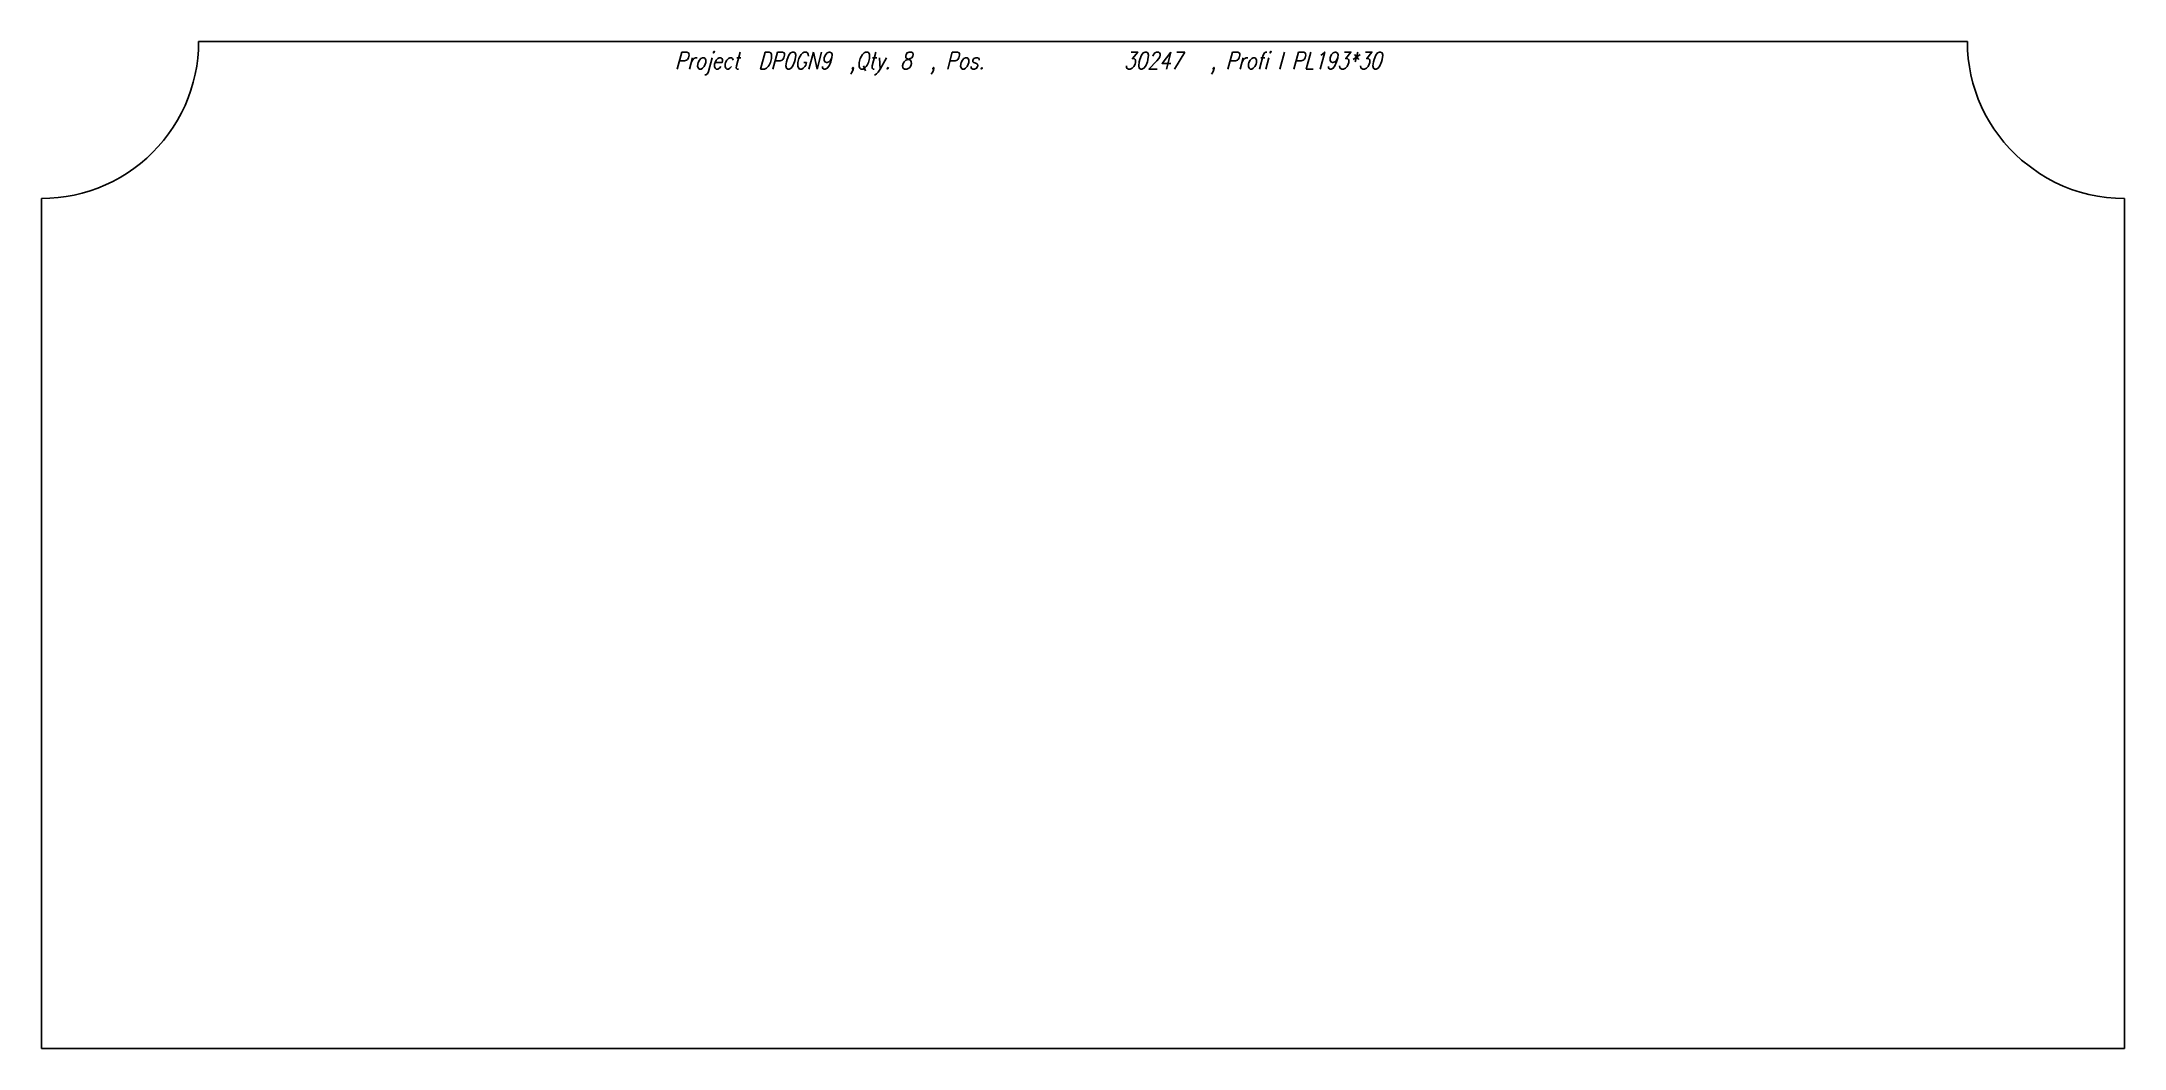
# Model space of a CAD drawing. Extents: x 0 to 398, y -96 to 96.
import ezdxf

# ---------------------------------------------------------------- set-up
doc = ezdxf.new("R2010")
doc.units = 0
doc.header["$LTSCALE"] = 10
doc.layers.add('TEILE', color=7, linetype='CONTINUOUS')
doc.layers.add('UNTERSCHRIFT', color=7, linetype='CONTINUOUS')
doc.styles.get("Standard").update_dxf_attribs({"font": 'ROMANS'})

msp = doc.modelspace()

# ---------------------------------------------------------------- linework, layer by layer
at = {"layer": 'TEILE', "color": 2}
for p, q in [((29.958885, 94.679932), (29.999998, 96.250008)), ((29.999998, 96.250008), (30, 96.25)), ((30, 96.25), (368, 96.25)), ((368, 96.25), (368.042969, 94.644272)), ((29.344429, 90.012657), (29.630651, 91.556969)), ((29.630651, 91.556969), (29.835655, 93.114159)), ((29.835655, 93.114159), (29.958885, 94.679932)), ((368.042969, 94.644272), (368.171844, 93.043137)), ((368.171844, 93.043137), (368.386261, 91.451202)), ((28.5317, 86.979492), (28.977776, 88.485428)), ((28.977776, 88.485428), (29.344429, 90.012657)), ((368.386261, 91.451202), (368.685577, 89.873032)), ((368.685577, 89.873032), (369.068909, 88.313133)), ((369.068909, 88.313133), (369.535187, 86.775986)), ((26.730202, 82.630295), (27.406368, 84.047913)), ((27.406368, 84.047913), (28.007416, 85.49897)), ((28.007416, 85.49897), (28.5317, 86.979492)), ((369.535187, 86.775986), (370.083069, 85.266022)), ((370.083069, 85.266022), (370.710999, 83.787529)), ((370.710999, 83.787529), (371.417175, 82.344772)), ((24.270517, 78.616447), (25.160124, 79.910835)), ((25.160124, 79.910835), (25.980768, 81.250008)), ((25.980768, 81.250008), (26.730202, 82.630295)), ((371.417175, 82.344772), (372.199554, 80.941879)), ((372.199554, 80.941879), (373.055878, 79.58287)), ((21.213211, 75.036804), (22.294353, 76.176086)), ((22.294353, 76.176086), (23.314388, 77.370392)), ((23.314388, 77.370392), (24.270517, 78.616447)), ((373.055878, 79.58287), (373.983734, 78.271645)), ((373.983734, 78.271645), (374.980438, 77.011963)), ((374.980438, 77.011963), (376.043121, 75.807434)), ((376.043121, 75.807434), (377.168823, 74.661522)), ((16.339184, 71.089882), (17.63357, 71.979492)), ((17.63357, 71.979492), (18.879622, 72.935623)), ((18.879622, 72.935623), (20.073929, 73.955658)), ((20.073929, 73.955658), (21.213211, 75.036804)), ((377.168823, 74.661522), (378.354187, 73.577492)), ((378.354187, 73.577492), (378.354156, 73.577507)), ((378.354156, 73.577507), (381.780762, 71.01239)), ((7.764575, 67.272217), (9.270515, 67.7183)), ((9.270515, 67.7183), (10.751046, 68.242584)), ((10.751046, 68.242584), (12.202108, 68.843636)), ((12.202108, 68.843636), (13.619724, 69.519806)), ((13.619724, 69.519806), (15.00001, 70.269234)), ((15.00001, 70.269234), (16.339184, 71.089882)), ((381.780762, 71.01239), (383.248016, 70.127617)), ((383.248016, 70.127617), (384.763367, 69.328049)), ((384.763367, 69.328049), (386.321899, 68.616287)), ((386.321899, 68.616287), (387.918518, 67.994675)), ((387.918518, 67.994675), (389.548035, 67.465218)), ((0, 66.25), (1.570077, 66.291107)), ((0, -96.25), (0, 66.25)), ((1.570077, 66.291107), (3.135853, 66.414337)), ((3.135853, 66.414337), (4.693035, 66.619347)), ((4.693035, 66.619347), (6.237354, 66.905563)), ((6.237354, 66.905563), (7.764575, 67.272217)), ((389.548035, 67.465218), (391.205109, 67.029648)), ((391.205109, 67.029648), (392.884338, 66.689392)), ((392.884338, 66.689392), (394.580231, 66.445549)), ((394.580231, 66.445549), (396.287292, 66.298935)), ((396.287292, 66.298935), (398, 66.250008)), ((398, 66.250008), (398, 66.25)), ((398, 66.25), (398, -96.25)), ((398, -96.25), (0, -96.25))]:
    msp.add_line(p, q, dxfattribs=at)

# ---------------------------------------------------------------- texts
at = {"layer": 'UNTERSCHRIFT', "color": 2, "oblique": 15, "width": 0.8}
for s, p in [('Project  DP0GN9  ,Qty. 8  , Pos. ', (120.999992, 91)), ('30247', (206.799988, 91)), ('  , Profi l PL193*30', (219.799973, 91))]:
    msp.add_text(s, height=3.25, dxfattribs=at).set_placement(p)

doc.saveas('drawing.dxf')
